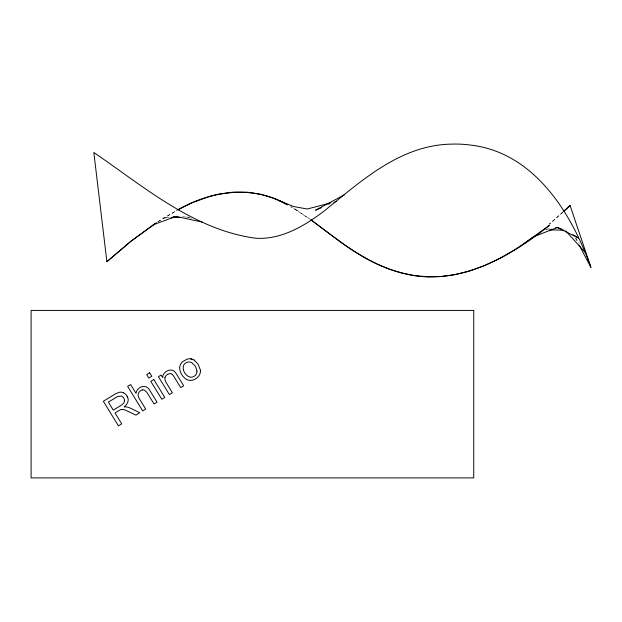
<?xml version="1.0" encoding="UTF-8"?>
<svg xmlns="http://www.w3.org/2000/svg" width="622" height="622" viewBox="0 0 622 622"><rect width="100%" height="100%" fill="white"/><g stroke="black" fill="none" stroke-linecap="round" stroke-linejoin="round"><path stroke-width="0.47" stroke-dasharray="3.11 2.33" d="M562.739 212.351L549.498 224.052M562.964 211.954L549.35 224.114M157.949 221.657L177.558 209.925M158.042 221.743L176.975 210.345M327.763 205.035L329.512 204.296M546.287 229.223L551.823 228.367M169.246 217.272L163.563 217.98L168.251 217.809M186.079 217.148L187.953 217.078L191.553 218.33M545.408 229.837L547.282 229.868M182.386 216.783L187.953 217.078L191.467 218.462M575.809 237.861L579.323 243.373M575.505 238.265L576.866 240.831M296.414 209.964L290.839 206.636L310.339 219.41L296.414 209.964"/><path stroke-width="0.93" d="M164.985 377.608L164.947 379.669L165.747 381.846L172.372 392.739L169.394 394.566L158.408 376.691L161.09 375.043L162.645 377.57L162.964 375.672A7.005 7.005 0 0 1 163.967 373.612C165.903 371.062 169.534 369.219 172.722 370.37A6.951 6.951 0 0 1 174.875 371.902A5.147 5.147 0 0 1 175.194 372.236A19.321 19.321 0 0 1 176.368 373.9L183.692 385.78L180.714 387.615L174.106 376.854A14.734 14.734 0 0 0 172.916 375.144L172.185 374.413M564.076 211.099L570.086 205.478L590.9 267.343L579.129 245.107M563.68 211.309L570.086 205.478M590.9 267.343C571.649 213.121 534.407 153.354 472.199 145.284A117.745 117.745 0 0 0 451.277 144.125C400.265 145.081 361.024 181.126 323.712 211.402C304.08 226.097 281.09 239.929 255.611 238.21C193.823 229.953 143.596 186.437 93.829 152.483L106.891 261.683L130.962 241.243L155.547 223.228M106.891 261.683L130.962 241.243L156.41 222.762M525.178 242.875L549.638 225.141C509.029 258.06 455.623 287.9 401.703 272.957C367.034 264.241 339.052 240.963 311.101 219.963L344.3 244.718L355.154 251.972L366.288 258.558L377.733 264.334L389.527 269.178L401.703 272.957L414.299 275.53L427.33 276.759L440.842 276.518L454.869 274.667L469.439 271.083L484.577 265.617L500.337 258.146L516.726 248.528L533.8 236.632L557.359 227.52L561.643 228.997M344.495 194.772L315.494 210.205L321.628 207.624M178.358 209.505L192.361 202.679L209.692 196.404L217.855 194.321L233.25 192.105L247.533 192.221L260.851 194.367L273.338 198.239L293.46 206.481L307.276 209.015L331.044 202.78M177.83 209.917C210.718 190.526 253.675 184.672 287.589 204.863M333.897 202.453L336.525 201.349M153.144 224.799L175.886 216.433L177.744 216.534M142.251 389.963L141.178 390.375A6.469 6.469 0 0 0 140.735 390.624A5.684 5.684 0 0 0 138.683 392.847A4.712 4.712 0 0 0 138.193 395.95L138.434 396.75A13.412 13.412 0 0 0 139.725 399.34L145.703 409.113L142.726 410.948L127.627 386.363L130.604 384.536L136.008 393.322L136.475 391.603A7.604 7.604 0 0 1 138.372 388.789C141.451 385.461 147.453 385.578 149.513 389.978A22.509 22.509 0 0 1 150.104 390.896L157.024 402.162L154.046 403.989L146.745 392.148L144.11 389.978A3.654 3.654 0 0 0 142.251 389.963M555.508 227.808L557.359 227.52L578.577 238.024L573.017 234.797M173.04 216.79L175.886 216.433L202.352 222.101M171.066 217.7L180.45 217.358M549.148 229.899L564.138 230.163M122.627 409.432L122.495 409.424A5.746 5.746 0 0 0 120.637 409.68A11.445 11.445 0 0 0 119.09 410.512L115.039 412.969L121.718 423.846L118.437 425.86L103.345 401.276L115.373 393.92L119.284 392.295A6.531 6.531 0 0 1 123.436 392.793M190.853 358.871L191.801 359.065M279.317 200.735L286.726 204.521M194.041 359.982L198.161 364.243L200.432 370.238M565.717 230.879L584.843 252.034M127.176 396.331L127.65 397.326M122.635 409.377A10.139 10.139 0 0 1 125.325 410.17A29.973 29.973 0 0 1 126.266 410.504L135.899 415.138L139.748 412.775L131.467 408.654A24.095 24.095 0 0 0 126.888 407.006A9.913 9.913 0 0 0 124.237 406.943L126.787 404.222L128.015 401.447A7.207 7.207 0 0 0 127.658 397.326M123.451 392.77A8.444 8.444 0 0 1 127.168 396.338M124.423 400.84A4.665 4.665 0 0 0 123.84 398.228A5.194 5.194 0 0 0 123.467 397.676L123.319 397.481A4.222 4.222 0 0 0 120.979 396.066L117.379 396.649L108.36 402.092L113.297 410.139L120.225 405.886A17.439 17.439 0 0 0 122.324 404.409L123.148 403.608A4.649 4.649 0 0 0 124.47 400.848M164.954 377.601A5.862 5.862 0 0 1 167.683 374.281M167.738 374.366A4.059 4.059 0 0 1 172.278 374.265M200.447 370.238A8.638 8.638 0 0 1 199.491 374.817A10.271 10.271 0 0 1 196.008 378.619A12.572 12.572 0 0 1 194.803 379.319L192.478 380.174A8.731 8.731 0 0 1 188.738 380.213L188.272 380.104A8.381 8.381 0 0 1 186.46 379.397C182.51 377.01 179.704 372.422 179.665 367.773A8.148 8.148 0 0 1 180.038 365.705A9.338 9.338 0 0 1 182.549 361.716L187.129 359.104A8.848 8.848 0 0 1 194.002 359.975M197.003 371.264L196.676 373.208A5.598 5.598 0 0 1 194.966 375.704L194.453 376.092A6.997 6.997 0 0 1 193.597 376.59L193.31 376.722A5.637 5.637 0 0 1 190.293 377.134C185.745 376.147 182.401 370.743 183.319 366.226A5.652 5.652 0 0 1 184.905 363.629L185.395 363.232A7.005 7.005 0 0 1 186.219 362.696L186.794 362.416A5.621 5.621 0 0 1 189.788 362.012L190.729 362.222A5.668 5.668 0 0 1 191.662 362.587L195.02 365.822A16.848 16.848 0 0 1 195.759 367.066L197.003 371.264M149.677 372.819L146.699 374.654L148.798 378.075L151.784 376.248L149.677 372.819M153.79 379.529L150.812 381.356L161.79 399.231L164.776 397.404L153.79 379.529M473.746 310.417L31.1 310.417L31.1 477.906L473.746 477.906L473.746 310.417"/></g></svg>
